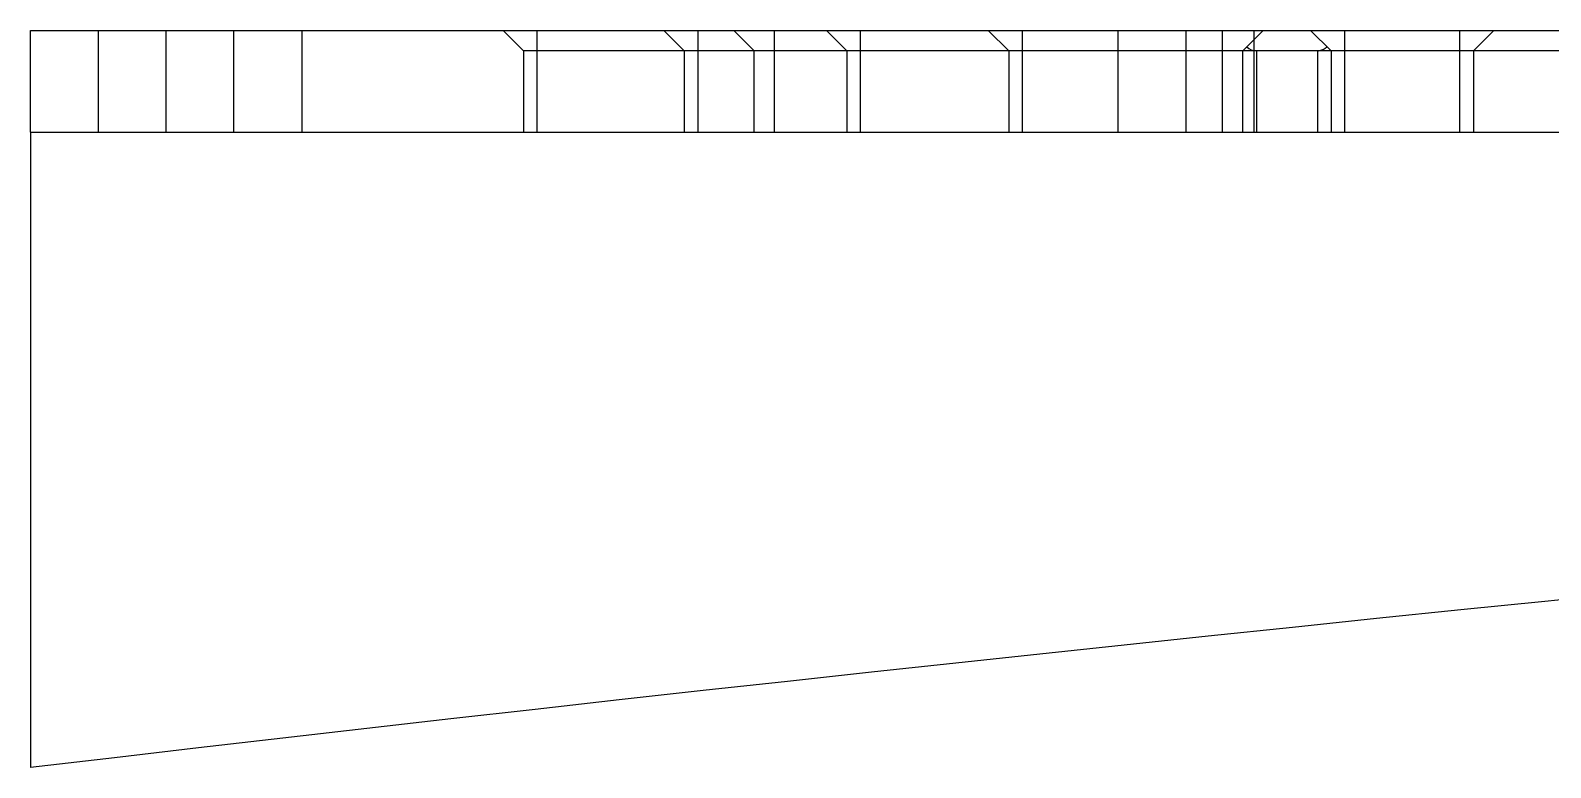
# Model space of a CAD drawing. Header units: inches. Extents: x -64 to 911, y 30 to 355.
# Drawn here: x 515.06 to 537.46, y 126.33 to 137.19 of the extents above; entities that cross this region are included whole.
import ezdxf

# ---------------------------------------------------------------- set-up
doc = ezdxf.new("R2010")
doc.units = ezdxf.units.IN
doc.layers.add('DEFAULT_2', color=8, linetype='Continuous')

msp = doc.modelspace()

# ---------------------------------------------------------------- linework, layer by layer
for p, q in [((515.06, 135.695), (515.06, 137.195)), ((515.06, 137.195), (833.356, 137.195)), ((516.06, 137.195), (516.06, 135.695)), ((517.06, 135.695), (517.06, 137.195)), ((518.06, 135.695), (518.06, 137.195)), ((519.06, 137.195), (519.06, 135.695)), ((531.091, 135.695), (531.091, 137.195)), ((532.091, 135.695), (532.091, 137.195)), ((533.091, 137.195), (533.091, 135.695)), ((515.06, 135.695), (833.356, 135.695)), ((515.06, 135.695), (515.06, 126.328))]:
    msp.add_line(p, q)
msp.add_arc((674.208, -1221.068), 1356.763, 83.263712, 96.736288)
at = {"layer": 'DEFAULT_2'}
for p, q in [((522.326, 136.895), (522.026, 137.195)), ((522.526, 135.695), (522.526, 137.195)), ((524.396, 137.195), (524.696, 136.895)), ((524.896, 137.195), (524.896, 135.695)), ((525.426, 137.195), (525.726, 136.895)), ((526.026, 135.695), (526.026, 137.195)), ((527.091, 136.895), (526.791, 137.195)), ((527.291, 135.695), (527.291, 137.195)), ((529.176, 137.195), (529.476, 136.895)), ((529.676, 137.195), (529.676, 135.695)), ((532.626, 135.695), (532.626, 137.195)), ((533.226, 137.195), (532.926, 136.895)), ((533.926, 137.195), (534.226, 136.895)), ((534.426, 137.195), (534.426, 135.695)), ((536.126, 135.695), (536.126, 137.195)), ((536.326, 136.895), (536.626, 137.195)), ((522.326, 136.895), (522.326, 135.695)), ((809.215, 136.895), (522.326, 136.895)), ((524.696, 136.895), (524.696, 135.695)), ((525.726, 135.695), (525.726, 136.895)), ((527.091, 136.895), (527.091, 135.695)), ((529.476, 136.895), (529.476, 135.695)), ((532.926, 135.695), (532.926, 136.895)), ((533.126, 136.895), (533.126, 135.695)), ((534.026, 136.895), (534.026, 135.695)), ((534.226, 136.895), (534.226, 135.695)), ((536.326, 136.895), (536.326, 135.695))]:
    msp.add_line(p, q, dxfattribs=at)
msp.add_arc((533.126, 137.095), 0.2, 225, 270, dxfattribs=at)
msp.add_rational_spline([(534.026, 136.895), (534.109, 136.895), (534.167, 136.953)], [1, 0.853553390594, 0.853553390593], degree=2, dxfattribs=at)

doc.saveas('drawing.dxf')
